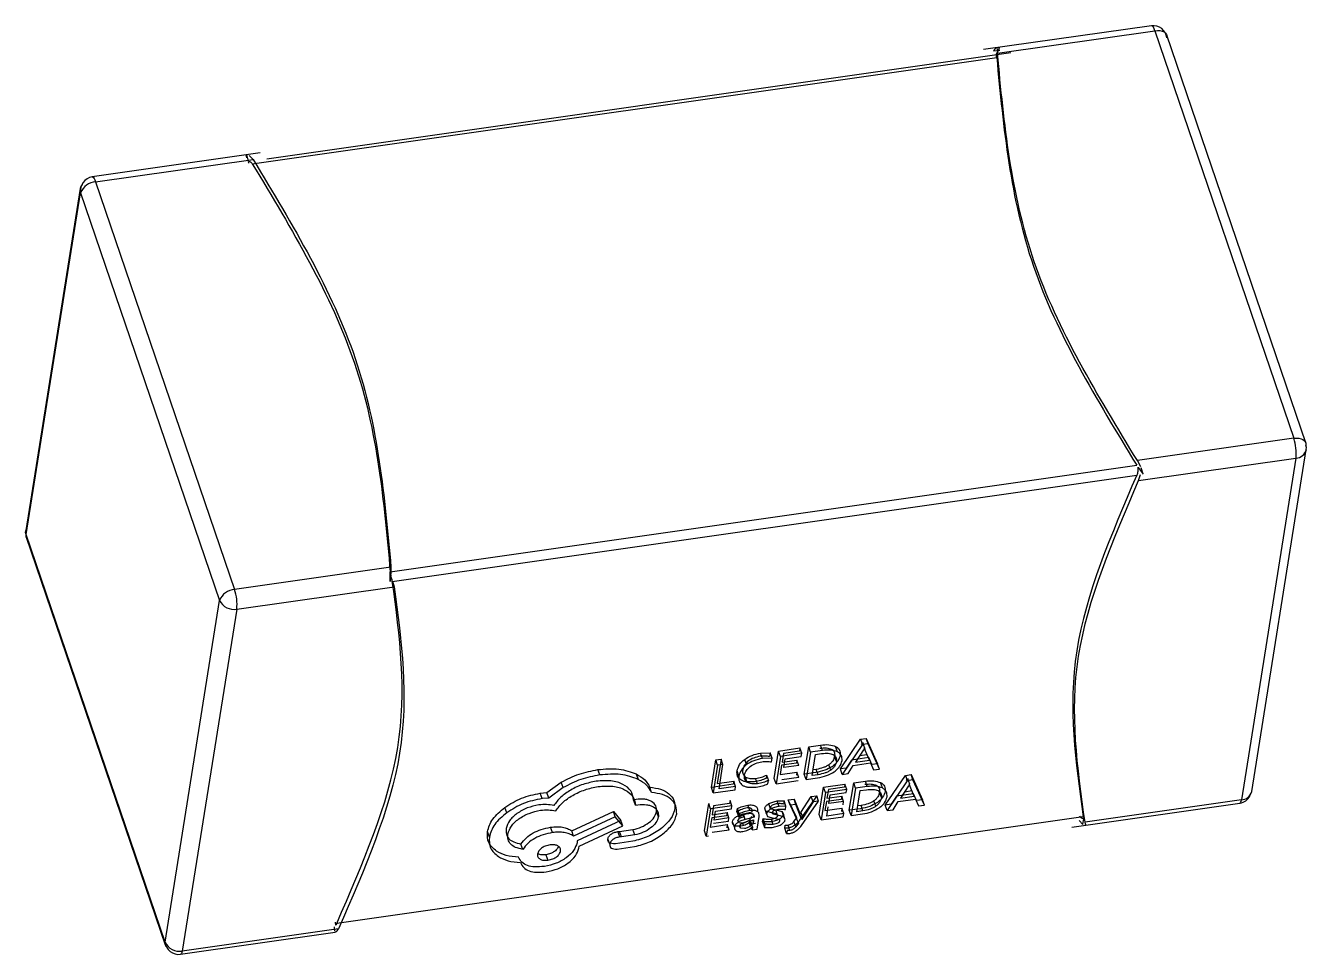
# Model space of a CAD drawing. Header units: millimetres. Extents: x 5 to 415, y 5 to 292.
# Drawn here: x 321.726 to 323.538, y 236.218 to 237.532 of the extents above; entities that cross this region are included whole.
import ezdxf

# ---------------------------------------------------------------- set-up
doc = ezdxf.new("R2010")
doc.units = ezdxf.units.MM

msp = doc.modelspace()

# ---------------------------------------------------------------- linework, layer by layer
at = {"color": 7, "linetype": 'Continuous', "lineweight": 25}
for p, q in [((323.319, 237.532), (323.0814, 237.4981)), ((323.1011, 237.4931), (323.3238, 237.5249)), ((323.3238, 237.5249), (323.5204, 236.9481)), ((323.5373, 236.9418), (323.3407, 237.5186)), ((322.0469, 237.3365), (323.1001, 237.4868)), ((323.1201, 237.4935), (322.0673, 237.3433)), ((323.0995, 237.4911), (323.1042, 237.4999)), ((322.0579, 237.352), (321.8204, 237.3181)), ((321.8252, 237.3111), (322.0479, 237.3428)), ((322.0384, 237.3492), (322.0391, 237.3479)), ((322.0393, 237.3451), (322.0384, 237.3491)), ((322.0391, 237.3479), (322.0412, 237.3401)), ((322.0419, 237.3375), (322.0415, 237.3392)), ((322.0425, 237.3484), (322.0479, 237.3428)), ((321.8035, 237.3015), (321.7263, 236.8178)), ((321.8252, 237.3111), (322.0218, 236.7342)), ((321.7268, 236.8119), (321.804, 237.2956)), ((321.804, 237.2956), (322.0006, 236.7188)), ((323.5204, 236.9481), (323.2991, 236.9165)), ((323.4609, 236.4484), (323.5381, 236.9322)), ((322.242, 236.7594), (323.2981, 236.9101)), ((323.304, 236.9076), (323.2991, 236.9165)), ((323.3003, 236.907), (323.3071, 236.8976)), ((323.3008, 236.8884), (323.5235, 236.9202)), ((323.3071, 236.8976), (323.3045, 236.9065)), ((323.5235, 236.9202), (323.4463, 236.4364)), ((322.245, 236.7457), (323.2982, 236.896)), ((323.3008, 236.8884), (323.3037, 236.8971)), ((321.9234, 236.235), (321.7268, 236.8119)), ((321.7271, 236.8082), (321.9237, 236.2313)), ((322.2431, 236.7658), (322.0218, 236.7342)), ((322.242, 236.7561), (322.242, 236.7594)), ((322.2431, 236.7658), (322.2428, 236.7561)), ((322.242, 236.7457), (322.2421, 236.756)), ((322.2427, 236.755), (322.242, 236.7457)), ((322.2454, 236.7461), (322.2476, 236.7381)), ((322.0249, 236.7063), (322.2476, 236.7381)), ((321.9234, 236.235), (322.0006, 236.7188)), ((322.0249, 236.7063), (321.9478, 236.2226)), ((322.8789, 236.4802), (322.9074, 236.5222)), ((322.9074, 236.5222), (322.9155, 236.5233)), ((322.9074, 236.5222), (322.91, 236.5146)), ((322.9155, 236.5233), (322.9316, 236.4877)), ((322.9181, 236.5157), (322.9155, 236.5233)), ((322.7853, 236.4668), (322.7915, 236.5056)), ((322.7915, 236.5056), (322.8217, 236.5099)), ((322.7941, 236.498), (322.7915, 236.5056)), ((322.821, 236.5055), (322.7984, 236.5023)), ((322.8217, 236.5099), (322.821, 236.5055)), ((322.8243, 236.5024), (322.8217, 236.5099)), ((322.8279, 236.4729), (322.8341, 236.5117)), ((322.8367, 236.5041), (322.8305, 236.4653)), ((322.8341, 236.5117), (322.8508, 236.5141)), ((322.8367, 236.5041), (322.8341, 236.5117)), ((322.8534, 236.5065), (322.8367, 236.5041)), ((322.8534, 236.5065), (322.8508, 236.5141)), ((322.8747, 236.5045), (322.8722, 236.5121)), ((322.91, 236.5146), (322.8815, 236.4726)), ((322.9116, 236.5073), (322.9002, 236.4899)), ((322.909, 236.5149), (322.9104, 236.5178)), ((322.9181, 236.5157), (322.91, 236.5146)), ((322.9104, 236.5178), (322.913, 236.5102)), ((322.9106, 236.5178), (322.911, 236.5152)), ((322.913, 236.5102), (322.9116, 236.5073)), ((322.9128, 236.5099), (322.9136, 236.5077)), ((322.9136, 236.5076), (322.9131, 236.5102)), ((322.9199, 236.4927), (322.9136, 236.5076)), ((322.9342, 236.4801), (322.9181, 236.5157)), ((322.6964, 236.4541), (322.7026, 236.493)), ((322.7026, 236.493), (322.7101, 236.494)), ((322.7052, 236.4854), (322.7026, 236.493)), ((322.7101, 236.494), (322.7047, 236.4596)), ((322.7127, 236.4864), (322.7052, 236.4854)), ((322.7072, 236.452), (322.7127, 236.4864)), ((322.7127, 236.4864), (322.7101, 236.494)), ((322.7461, 236.4863), (322.7435, 236.4938)), ((322.766, 236.5026), (322.7796, 236.503)), ((322.7686, 236.495), (322.766, 236.5026)), ((322.7822, 236.4954), (322.7686, 236.495)), ((322.7796, 236.503), (322.7788, 236.4978)), ((322.7822, 236.4954), (322.7796, 236.503)), ((322.7814, 236.4902), (322.7822, 236.4954)), ((322.7941, 236.498), (322.7879, 236.4592)), ((322.8243, 236.5024), (322.7941, 236.498)), ((322.8166, 236.4884), (322.7957, 236.4854)), ((322.7984, 236.5023), (322.7964, 236.4898)), ((322.7964, 236.4898), (322.8173, 236.4928)), ((322.799, 236.4822), (322.8009, 236.4947)), ((322.8009, 236.4947), (322.8236, 236.4979)), ((322.8173, 236.4928), (322.8166, 236.4884)), ((322.8199, 236.4852), (322.8173, 236.4928)), ((322.8236, 236.4979), (322.8243, 236.5024)), ((322.8388, 236.4708), (322.8435, 236.5007)), ((322.8435, 236.5007), (322.8524, 236.502)), ((322.8653, 236.4786), (322.8627, 236.4861)), ((322.8734, 236.4907), (322.8708, 236.4983)), ((322.8946, 236.4928), (322.8872, 236.4813)), ((322.919, 236.4963), (322.8946, 236.4928)), ((322.8971, 236.4852), (322.9215, 236.4887)), ((322.9002, 236.4899), (322.9199, 236.4927)), ((322.9167, 236.5002), (322.906, 236.4987)), ((322.9232, 236.4865), (322.919, 236.4963)), ((322.9215, 236.4887), (322.9258, 236.4789)), ((322.9316, 236.4877), (322.9232, 236.4865)), ((322.9342, 236.4801), (322.9316, 236.4877)), ((322.5384, 236.4717), (322.5358, 236.4793)), ((322.5902, 236.4731), (322.5928, 236.4655)), ((322.7052, 236.4854), (322.699, 236.4465)), ((322.7353, 236.47), (322.7327, 236.4776)), ((322.7472, 236.4611), (322.7446, 236.4687)), ((322.7746, 236.4715), (322.7738, 236.4667)), ((322.7746, 236.4715), (322.7772, 236.464)), ((322.7957, 236.4854), (322.7936, 236.4723)), ((322.7936, 236.4723), (322.8175, 236.4757)), ((322.8201, 236.4681), (322.7962, 236.4647)), ((322.8199, 236.4852), (322.799, 236.4822)), ((322.8175, 236.4757), (322.8168, 236.4713)), ((322.8201, 236.4681), (322.8175, 236.4757)), ((322.844, 236.4752), (322.8279, 236.4729)), ((322.8305, 236.4653), (322.8279, 236.4729)), ((322.8473, 236.472), (322.8388, 236.4708)), ((322.8447, 236.4796), (322.8401, 236.4789)), ((322.8473, 236.472), (322.8447, 236.4796)), ((322.8872, 236.4813), (322.8789, 236.4802)), ((322.8815, 236.4726), (322.8789, 236.4802)), ((322.8815, 236.4726), (322.8898, 236.4738)), ((322.8898, 236.4738), (322.8971, 236.4852)), ((322.9258, 236.4789), (322.9342, 236.4801)), ((322.9424, 236.429), (322.971, 236.471)), ((322.971, 236.471), (322.979, 236.4722)), ((322.971, 236.471), (322.9735, 236.4635)), ((322.979, 236.4722), (322.9952, 236.4365)), ((322.9816, 236.4646), (322.979, 236.4722)), ((322.4638, 236.4467), (322.4841, 236.4614)), ((322.4867, 236.4538), (322.4664, 236.4391)), ((322.4867, 236.4538), (322.4841, 236.4614)), ((322.6118, 236.4469), (322.6092, 236.4545)), ((322.7273, 236.4585), (322.6964, 236.4541)), ((322.699, 236.4465), (322.6964, 236.4541)), ((322.699, 236.4465), (322.7299, 236.4509)), ((322.7047, 236.4596), (322.728, 236.463)), ((322.7306, 236.4554), (322.7072, 236.452)), ((322.728, 236.463), (322.7273, 236.4585)), ((322.7306, 236.4554), (322.728, 236.463)), ((322.7299, 236.4509), (322.7306, 236.4554)), ((322.7616, 236.4592), (322.759, 236.4668)), ((322.7764, 236.4591), (322.7772, 236.464)), ((322.7879, 236.4592), (322.7853, 236.4668)), ((322.7879, 236.4592), (322.8194, 236.4637)), ((322.8305, 236.4653), (322.8466, 236.4676)), ((322.8489, 236.4157), (322.8551, 236.4545)), ((322.8551, 236.4545), (322.8853, 236.4588)), ((322.8577, 236.4469), (322.8551, 236.4545)), ((322.8878, 236.4512), (322.8577, 236.4469)), ((322.8619, 236.4511), (322.8599, 236.4387)), ((322.8845, 236.4543), (322.8619, 236.4511)), ((322.8853, 236.4588), (322.8845, 236.4543)), ((322.8878, 236.4512), (322.8853, 236.4588)), ((322.8871, 236.4468), (322.8878, 236.4512)), ((322.8915, 236.4217), (322.8977, 236.4606)), ((322.9002, 236.453), (322.8941, 236.4142)), ((322.8977, 236.4606), (322.9144, 236.463)), ((322.9002, 236.453), (322.8977, 236.4606)), ((322.917, 236.4554), (322.9002, 236.453)), ((322.9071, 236.4496), (322.916, 236.4509)), ((322.917, 236.4554), (322.9144, 236.463)), ((322.9383, 236.4534), (322.9357, 236.461)), ((322.9735, 236.4635), (322.945, 236.4214)), ((322.9751, 236.4562), (322.9638, 236.4388)), ((322.9726, 236.4638), (322.974, 236.4666)), ((322.9816, 236.4646), (322.9735, 236.4635)), ((322.974, 236.4666), (322.9765, 236.459)), ((322.9741, 236.4666), (322.9746, 236.4641)), ((322.9765, 236.459), (322.9751, 236.4562)), ((322.9764, 236.4588), (322.9771, 236.4566)), ((322.9772, 236.4565), (322.9767, 236.4591)), ((322.9835, 236.4416), (322.9772, 236.4565)), ((322.9978, 236.429), (322.9816, 236.4646)), ((322.4543, 236.4459), (322.4638, 236.4467)), ((322.4569, 236.4383), (322.4543, 236.4459)), ((322.4664, 236.4391), (322.4569, 236.4383)), ((322.4664, 236.4391), (322.4638, 236.4467)), ((322.5898, 236.4371), (322.5864, 236.4366)), ((322.589, 236.4291), (322.5864, 236.4366)), ((322.7229, 236.4357), (322.7222, 236.4312)), ((322.7255, 236.4281), (322.7229, 236.4357)), ((322.7896, 236.4349), (322.7993, 236.4351)), ((322.7921, 236.4273), (322.7896, 236.4349)), ((322.7993, 236.4351), (322.7985, 236.4304)), ((322.8019, 236.4275), (322.7993, 236.4351)), ((322.8052, 236.4365), (322.8134, 236.4377)), ((322.8172, 236.4112), (322.8052, 236.4365)), ((322.8078, 236.429), (322.8052, 236.4365)), ((322.8134, 236.4377), (322.821, 236.4184)), ((322.816, 236.4301), (322.8134, 236.4377)), ((322.8454, 236.4423), (322.8213, 236.4076)), ((322.823, 236.4187), (322.8378, 236.4412)), ((322.8239, 236.4001), (322.848, 236.4347)), ((322.8404, 236.4336), (322.8256, 236.4111)), ((322.8378, 236.4412), (322.8454, 236.4423)), ((322.8404, 236.4336), (322.8378, 236.4412)), ((322.848, 236.4347), (322.8404, 236.4336)), ((322.848, 236.4347), (322.8454, 236.4423)), ((322.8577, 236.4469), (322.8515, 236.4081)), ((322.8592, 236.4342), (322.8571, 236.4212)), ((322.8802, 236.4372), (322.8592, 236.4342)), ((322.8599, 236.4387), (322.8809, 236.4417)), ((322.8625, 236.4311), (322.8645, 236.4435)), ((322.8835, 236.4341), (322.8625, 236.4311)), ((322.8645, 236.4435), (322.8871, 236.4468)), ((322.8809, 236.4417), (322.8802, 236.4372)), ((322.8835, 236.4341), (322.8809, 236.4417)), ((322.8828, 236.4296), (322.8835, 236.4341)), ((322.9023, 236.4197), (322.9071, 236.4496)), ((322.9289, 236.4274), (322.9263, 236.435)), ((322.937, 236.4396), (322.9344, 236.4472)), ((322.9581, 236.4416), (322.9508, 236.4302)), ((322.9534, 236.4226), (322.9607, 236.434)), ((322.9825, 236.4451), (322.9581, 236.4416)), ((322.9607, 236.434), (322.9851, 236.4375)), ((322.9638, 236.4388), (322.9835, 236.4416)), ((322.9803, 236.4491), (322.9695, 236.4476)), ((322.9868, 236.4354), (322.9825, 236.4451)), ((322.9851, 236.4375), (322.9894, 236.4278)), ((322.9952, 236.4365), (322.9868, 236.4354)), ((322.9978, 236.429), (322.9952, 236.4365)), ((323.2065, 236.3979), (323.444, 236.4318)), ((323.4463, 236.4364), (323.2251, 236.4048)), ((322.4069, 236.4182), (322.4043, 236.4258)), ((322.4988, 236.3928), (322.5577, 236.4201)), ((322.5577, 236.4201), (322.5683, 236.4073)), ((322.5603, 236.4125), (322.5577, 236.4201)), ((322.589, 236.4291), (322.5923, 236.4295)), ((322.6214, 236.4126), (322.6188, 236.4202)), ((322.6866, 236.3925), (322.6927, 236.4313)), ((322.6953, 236.4238), (322.6891, 236.3849)), ((322.6953, 236.4238), (322.6927, 236.4313)), ((322.7255, 236.4281), (322.6953, 236.4238)), ((322.7179, 236.4141), (322.6969, 236.4111)), ((322.6996, 236.428), (322.6976, 236.4155)), ((322.6976, 236.4155), (322.7186, 236.4185)), ((322.7222, 236.4312), (322.6996, 236.428)), ((322.7002, 236.4079), (322.7022, 236.4204)), ((322.7022, 236.4204), (322.7248, 236.4236)), ((322.7186, 236.4185), (322.7179, 236.4141)), ((322.7212, 236.4109), (322.7186, 236.4185)), ((322.7248, 236.4236), (322.7255, 236.4281)), ((322.7326, 236.4197), (322.7333, 236.4244)), ((322.7326, 236.4197), (322.7351, 236.4121)), ((322.7359, 236.4168), (322.7333, 236.4244)), ((322.7359, 236.4168), (322.7351, 236.4121)), ((322.7363, 236.4107), (322.7437, 236.4134)), ((322.7416, 236.4165), (322.7542, 236.4194)), ((322.7507, 236.4214), (322.7481, 236.429)), ((322.7568, 236.4118), (322.7552, 236.4165)), ((322.7745, 236.4169), (322.772, 236.4245)), ((322.7818, 236.418), (322.7733, 236.4204)), ((322.7745, 236.4169), (322.7759, 236.4128)), ((322.7802, 236.4235), (322.7776, 236.4311)), ((322.7823, 236.429), (322.7796, 236.426)), ((322.7796, 236.426), (322.7808, 236.4237)), ((322.7808, 236.4237), (322.7875, 236.4223)), ((322.7891, 236.4166), (322.7818, 236.418)), ((322.7822, 236.4184), (322.7848, 236.4214)), ((322.7834, 236.4161), (322.7822, 236.4184)), ((322.7882, 236.4309), (322.7823, 236.429)), ((322.7901, 236.4147), (322.7834, 236.4161)), ((322.7848, 236.4214), (322.7908, 236.4233)), ((322.7875, 236.4223), (322.7964, 236.42)), ((322.7901, 236.4147), (322.7875, 236.4223)), ((322.7905, 236.4143), (322.7891, 236.4166)), ((322.799, 236.4125), (322.7901, 236.4147)), ((322.8019, 236.4275), (322.7921, 236.4273)), ((322.7964, 236.42), (322.7982, 236.4158)), ((322.799, 236.4125), (322.7964, 236.42)), ((322.8007, 236.4082), (322.7982, 236.4158)), ((322.8011, 236.4228), (322.8019, 236.4275)), ((322.816, 236.4301), (322.8078, 236.429)), ((322.8078, 236.429), (322.8198, 236.4036)), ((322.8236, 236.4108), (322.816, 236.4301)), ((322.821, 236.4184), (322.8216, 236.4163)), ((322.8236, 236.4108), (322.821, 236.4184)), ((322.8241, 236.4087), (322.8216, 236.4163)), ((322.8218, 236.4163), (322.823, 236.4187)), ((322.823, 236.4187), (322.8256, 236.4111)), ((322.8515, 236.4081), (322.8489, 236.4157)), ((322.8571, 236.4212), (322.8811, 236.4246)), ((322.8597, 236.4136), (322.8618, 236.4267)), ((322.8837, 236.417), (322.8597, 236.4136)), ((322.8811, 236.4246), (322.8804, 236.4202)), ((322.8837, 236.417), (322.8811, 236.4246)), ((322.883, 236.4126), (322.8837, 236.417)), ((322.9076, 236.424), (322.8915, 236.4217)), ((322.8941, 236.4142), (322.8915, 236.4217)), ((322.8941, 236.4142), (322.9102, 236.4165)), ((322.9108, 236.4209), (322.9023, 236.4197)), ((322.9082, 236.4285), (322.9036, 236.4278)), ((322.9108, 236.4209), (322.9082, 236.4285)), ((322.9508, 236.4302), (322.9424, 236.429)), ((322.945, 236.4214), (322.9424, 236.429)), ((322.945, 236.4214), (322.9534, 236.4226)), ((322.9894, 236.4278), (322.9978, 236.429)), ((323.2225, 236.4124), (322.1664, 236.2617)), ((322.4716, 236.3902), (322.469, 236.3978)), ((322.5603, 236.4125), (322.5014, 236.3852)), ((322.5683, 236.4073), (322.5067, 236.3786)), ((322.5093, 236.371), (322.5709, 236.3998)), ((322.5709, 236.3998), (322.5603, 236.4125)), ((322.5709, 236.3998), (322.5683, 236.4073)), ((322.6969, 236.4111), (322.6948, 236.398)), ((322.6948, 236.398), (322.7188, 236.4014)), ((322.6995, 236.4035), (322.7205, 236.4065)), ((322.7212, 236.4109), (322.7002, 236.4079)), ((322.7188, 236.4014), (322.7181, 236.397)), ((322.7214, 236.3938), (322.7188, 236.4014)), ((322.7205, 236.4065), (322.7212, 236.4109)), ((322.7289, 236.3978), (322.7263, 236.4054)), ((322.7338, 236.4069), (322.7363, 236.4107)), ((322.7354, 236.404), (322.7338, 236.4069)), ((322.7408, 236.4035), (322.7354, 236.404)), ((322.7364, 236.3993), (322.7389, 236.4031)), ((322.738, 236.3964), (322.7364, 236.3993)), ((322.7434, 236.3959), (322.738, 236.3964)), ((322.7389, 236.4031), (322.7463, 236.4058)), ((322.7568, 236.4118), (322.7442, 236.4089)), ((322.7463, 236.4058), (322.7562, 236.4081)), ((322.7514, 236.4018), (322.7521, 236.406)), ((322.7587, 236.4028), (322.7514, 236.4018)), ((322.7547, 236.3985), (322.7521, 236.406)), ((322.754, 236.3942), (322.753, 236.3971)), ((322.7547, 236.3985), (322.754, 236.3942)), ((322.7562, 236.4081), (322.7558, 236.4054)), ((322.7613, 236.3952), (322.7642, 236.4131)), ((322.7688, 236.4052), (322.7696, 236.4102)), ((322.7799, 236.4052), (322.7688, 236.4052)), ((322.7688, 236.4052), (322.7714, 236.3976)), ((322.7722, 236.4026), (322.7696, 236.4102)), ((322.7722, 236.4026), (322.7714, 236.3976)), ((322.7759, 236.4128), (322.7844, 236.4104)), ((322.7839, 236.4017), (322.7813, 236.4093)), ((322.7844, 236.4104), (322.7917, 236.409)), ((322.7917, 236.409), (322.7931, 236.4067)), ((322.8007, 236.4082), (322.799, 236.4125)), ((322.8003, 236.3964), (322.801, 236.4007)), ((322.8049, 236.3966), (322.8003, 236.3964)), ((322.8029, 236.3888), (322.8003, 236.3964)), ((322.801, 236.4007), (322.805, 236.4007)), ((322.8076, 236.3931), (322.805, 236.4007)), ((322.8132, 236.4057), (322.8172, 236.4112)), ((322.8158, 236.3981), (322.8132, 236.4057)), ((322.8198, 236.4036), (322.8158, 236.3981)), ((322.8241, 236.4087), (322.8236, 236.4108)), ((322.8256, 236.4111), (322.8243, 236.4087)), ((322.8515, 236.4081), (322.883, 236.4126)), ((323.2165, 236.4071), (323.2218, 236.4016)), ((323.2218, 236.4016), (323.2232, 236.4099)), ((323.226, 236.4009), (323.2251, 236.4048)), ((323.2253, 236.4021), (323.226, 236.4008)), ((322.3823, 236.3839), (322.3797, 236.3915)), ((322.5014, 236.3852), (322.4988, 236.3928)), ((322.5067, 236.3786), (322.5063, 236.3758)), ((322.5525, 236.3737), (322.5499, 236.3812)), ((322.5852, 236.3779), (322.5606, 236.3744)), ((322.5642, 236.3916), (322.5666, 236.3917)), ((322.5668, 236.3841), (322.5642, 236.3916)), ((322.5666, 236.3917), (322.5854, 236.3944)), ((322.5692, 236.3841), (322.5666, 236.3917)), ((322.5692, 236.3841), (322.5668, 236.3841)), ((322.588, 236.3868), (322.5692, 236.3841)), ((322.588, 236.3868), (322.5854, 236.3944)), ((322.6891, 236.3849), (322.6866, 236.3925)), ((322.6891, 236.3849), (322.6924, 236.3854)), ((322.7214, 236.3938), (322.6974, 236.3904)), ((322.754, 236.3942), (322.7613, 236.3952)), ((322.8035, 236.3931), (322.8029, 236.3888)), ((322.8029, 236.3888), (322.8075, 236.389)), ((322.8076, 236.3931), (322.8035, 236.3931)), ((322.4296, 236.3664), (322.427, 236.374)), ((322.5089, 236.3682), (322.5093, 236.371)), ((322.5632, 236.3668), (322.5878, 236.3703)), ((322.4624, 236.3588), (322.465, 236.3512)), ((322.169, 236.2542), (321.9478, 236.2226)), ((322.1636, 236.2506), (322.1633, 236.2568)), ((322.1664, 236.2617), (322.165, 236.2598)), ((321.9454, 236.218), (322.1639, 236.2491))]:
    msp.add_line(p, q, dxfattribs=at)
at = {"color": 8, "linetype": 'Continuous', "lineweight": 25}
for p, q in [((323.1046, 237.4971), (323.0954, 237.4958)), ((322.7442, 236.4089), (322.742, 236.4154)), ((322.7619, 236.4197), (322.7616, 236.4207)), ((322.7745, 236.4169), (322.7733, 236.4204)), ((322.7834, 236.4161), (322.7828, 236.4178)), ((322.742, 236.4001), (322.7408, 236.4035)), ((322.7517, 236.3993), (322.75, 236.4044)), ((322.7558, 236.4054), (322.755, 236.4078))]:
    msp.add_line(p, q, dxfattribs=at)
at = {"color": 8, "linetype": 'Continuous', "lineweight": 25, "flags": 128}
for points in [[(323.3238, 237.5249), (323.3228, 237.5276), (323.3217, 237.5297), (323.3206, 237.5312), (323.3196, 237.5319), (323.319, 237.532)], [(323.3238, 237.5249), (323.3275, 237.5252), (323.331, 237.525), (323.3341, 237.5243), (323.3368, 237.5231), (323.3389, 237.5215), (323.3403, 237.5196), (323.3407, 237.5186)], [(321.8201, 237.3181), (321.821, 237.3181), (321.822, 237.3174), (321.8231, 237.3159), (321.8242, 237.3138), (321.8252, 237.3111)], [(323.5204, 236.9481), (323.5241, 236.9484), (323.5276, 236.9482), (323.5307, 236.9474), (323.5334, 236.9463), (323.5354, 236.9447), (323.5369, 236.9427), (323.5373, 236.9418)], [(323.444, 236.4318), (323.4443, 236.4319), (323.4452, 236.4327), (323.4459, 236.4342), (323.4463, 236.4364)], [(321.9478, 236.2226), (321.9473, 236.2204), (321.9466, 236.2189), (321.9458, 236.2181), (321.9454, 236.218)]]:
    msp.add_lwpolyline(points, dxfattribs=at)
at = {"color": 7, "linetype": 'Continuous', "lineweight": 25, "flags": 128}
for points in [[(323.5373, 236.9418), (323.5376, 236.9405), (323.5376, 236.9381)], [(323.5381, 236.9322), (323.5382, 236.9351), (323.5376, 236.9381)], [(321.7268, 236.8119), (321.7262, 236.8149), (321.7263, 236.8178)], [(321.7271, 236.8082), (321.7268, 236.8094), (321.7268, 236.8119)]]:
    msp.add_lwpolyline(points, dxfattribs=at)
at = {"color": 7, "linetype": 'Continuous', "lineweight": 25}
for centre, radius, start, end in [((323.3214, 237.5124), 0.0197, 7.2718, 97.2458), ((321.8155, 237.2996), 0.0121, 140.9359, 199.151), ((321.8235, 237.2987), 0.0197, 98.9959, 188.9699), ((321.8266, 237.2869), 0.0242, 93.2495, 158.8823), ((323.456, 236.9267), 0.0679, 354.4782, 18.3679), ((322.0232, 236.71), 0.0242, 93.2495, 158.8823), ((321.9574, 236.7129), 0.0679, 354.4782, 18.3679), ((322.0208, 236.7283), 0.0223, 205.1883, 280.7611), ((323.4412, 236.4509), 0.0193, 278.422, 334.0012), ((321.9307, 236.2337), 0.00742, 169.8783, 221.8886), ((321.9429, 236.2375), 0.0197, 187.2718, 277.2458), ((321.9436, 236.2445), 0.0223, 205.1883, 280.7611)]:
    msp.add_arc(centre, radius, start, end, dxfattribs=at)
at = {"color": 8, "linetype": 'Continuous', "lineweight": 25}
for centre, radius, start, end in [((323.5231, 236.9355), 0.0154, 271.649, 347.4092), ((323.4454, 236.4524), 0.016, 273.3178, 345.7404)]:
    msp.add_arc(centre, radius, start, end, dxfattribs=at)
at = {"color": 7, "linetype": 'Continuous', "lineweight": 25}
for points, knots in [([(323.1041, 237.4999), (323.1031, 237.5004), (323.1018, 237.5011), (323.0993, 237.5005), (323.0972, 237.4989), (323.0959, 237.4966), (323.0954, 237.4958)], [0, 0, 0, 0, 0.323401, 0.46276, 0.799985, 1, 1, 1, 1]), ([(323.1001, 237.4868), (323.1, 237.4875), (323.0999, 237.489), (323.0996, 237.4902), (323.0994, 237.4907), (323.0994, 237.4903), (323.0994, 237.4901)], [0, 0, 0, 0, 0.250022, 0.500045, 0.750067, 1, 1, 1, 1]), ([(323.2999, 236.9071), (323.2999, 236.9061), (323.2999, 236.9041), (323.2996, 236.901), (323.2991, 236.8982), (323.2985, 236.8967), (323.2982, 236.896)], [0, 0, 0, 0, 0.249933, 0.499955, 0.749978, 1, 1, 1, 1]), ([(322.8498, 236.5096), (322.853, 236.5099), (322.8591, 236.5105), (322.8639, 236.509), (322.8661, 236.5084)], [0, 0, 0, 0, 0.527531, 1, 1, 1, 1]), ([(322.8508, 236.5141), (322.8549, 236.5145), (322.8629, 236.5152), (322.8691, 236.5131), (322.8722, 236.5121)], [0, 0, 0, 0, 0.516297, 1, 1, 1, 1]), ([(322.8747, 236.5045), (322.8717, 236.5055), (322.8655, 236.5076), (322.8575, 236.5069), (322.8534, 236.5065)], [0, 0, 0, 0, 0.483703, 1, 1, 1, 1]), ([(322.8661, 236.5084), (322.867, 236.5078), (322.8687, 236.5067), (322.8709, 236.5035), (322.8709, 236.5004), (322.8708, 236.4983)], [0, 0, 0, 0, 0.230656, 0.467269, 1, 1, 1, 1]), ([(322.8722, 236.5121), (322.8733, 236.5114), (322.8756, 236.51), (322.8787, 236.506), (322.8788, 236.5022), (322.8788, 236.4996)], [0, 0, 0, 0, 0.246031, 0.488067, 1, 1, 1, 1]), ([(322.8814, 236.492), (322.8813, 236.4946), (322.8813, 236.4984), (322.8782, 236.5024), (322.8759, 236.5038), (322.8747, 236.5045)], [0, 0, 0, 0, 0.511933, 0.753969, 1, 1, 1, 1]), ([(322.7327, 236.4776), (322.7335, 236.4805), (322.7351, 236.4862), (322.7408, 236.4914), (322.7435, 236.4938)], [0, 0, 0, 0, 0.520514, 1, 1, 1, 1]), ([(322.7461, 236.4863), (322.7434, 236.4838), (322.7377, 236.4786), (322.7361, 236.4729), (322.7353, 236.47)], [0, 0, 0, 0, 0.479486, 1, 1, 1, 1]), ([(322.7487, 236.4915), (322.7467, 236.4896), (322.7424, 236.4856), (322.7413, 236.4813), (322.7407, 236.479)], [0, 0, 0, 0, 0.473488, 1, 1, 1, 1]), ([(322.7435, 236.4938), (322.7469, 236.4959), (322.7538, 236.5001), (322.7619, 236.5018), (322.766, 236.5026)], [0, 0, 0, 0, 0.4899688, 1, 1, 1, 1]), ([(322.7686, 236.495), (322.7644, 236.4942), (322.7563, 236.4925), (322.7495, 236.4883), (322.7461, 236.4863)], [0, 0, 0, 0, 0.5100312, 1, 1, 1, 1]), ([(322.7653, 236.4981), (322.7622, 236.4975), (322.7562, 236.4962), (322.7511, 236.4931), (322.7487, 236.4915)], [0, 0, 0, 0, 0.511819, 1, 1, 1, 1]), ([(322.7513, 236.4839), (322.7537, 236.4855), (322.7588, 236.4886), (322.7648, 236.4899), (322.7679, 236.4905)], [0, 0, 0, 0, 0.488181, 1, 1, 1, 1]), ([(322.7788, 236.4978), (322.7767, 236.4981), (322.7725, 236.4988), (322.7678, 236.4984), (322.7653, 236.4981)], [0, 0, 0, 0, 0.492979, 1, 1, 1, 1]), ([(322.7679, 236.4905), (322.7703, 236.4908), (322.7751, 236.4912), (322.7793, 236.4905), (322.7814, 236.4902)], [0, 0, 0, 0, 0.507021, 1, 1, 1, 1]), ([(322.8627, 236.4861), (322.8615, 236.4854), (322.859, 236.4838), (322.853, 236.4813), (322.8481, 236.4803), (322.8447, 236.4796)], [0, 0, 0, 0, 0.231281, 0.469511, 1, 1, 1, 1]), ([(322.8524, 236.502), (322.8556, 236.5023), (322.8617, 236.5029), (322.8665, 236.5014), (322.8687, 236.5008)], [0, 0, 0, 0, 0.527531, 1, 1, 1, 1]), ([(322.8708, 236.4983), (322.8702, 236.4961), (322.8692, 236.4929), (322.8659, 236.4887), (322.8638, 236.487), (322.8627, 236.4861)], [0, 0, 0, 0, 0.528853, 0.767175, 1, 1, 1, 1]), ([(322.8734, 236.4907), (322.8727, 236.4885), (322.8718, 236.4853), (322.8685, 236.4812), (322.8664, 236.4794), (322.8653, 236.4786)], [0, 0, 0, 0, 0.528853, 0.767175, 1, 1, 1, 1]), ([(322.8788, 236.4996), (322.8779, 236.4968), (322.8766, 236.4926), (322.872, 236.4873), (322.8691, 236.485), (322.8676, 236.4839)], [0, 0, 0, 0, 0.5144561, 0.7561953, 1, 1, 1, 1]), ([(322.8687, 236.5008), (322.8696, 236.5002), (322.8713, 236.4991), (322.8735, 236.4959), (322.8734, 236.4928), (322.8734, 236.4907)], [0, 0, 0, 0, 0.230656, 0.467269, 1, 1, 1, 1]), ([(322.8702, 236.4763), (322.8717, 236.4774), (322.8746, 236.4797), (322.8792, 236.4851), (322.8805, 236.4892), (322.8814, 236.492)], [0, 0, 0, 0, 0.243805, 0.485544, 1, 1, 1, 1]), ([(322.4841, 236.4614), (322.4923, 236.4657), (322.5087, 236.4741), (322.5268, 236.4776), (322.5358, 236.4793)], [0, 0, 0, 0, 0.503445, 1, 1, 1, 1]), ([(322.5384, 236.4717), (322.5294, 236.47), (322.5113, 236.4665), (322.4949, 236.4581), (322.4867, 236.4538)], [0, 0, 0, 0, 0.496555, 1, 1, 1, 1]), ([(322.5358, 236.4793), (322.546, 236.4802), (322.5668, 236.4819), (322.5823, 236.476), (322.5902, 236.4731)], [0, 0, 0, 0, 0.494359, 1, 1, 1, 1]), ([(322.5928, 236.4655), (322.5849, 236.4684), (322.5693, 236.4743), (322.5486, 236.4726), (322.5384, 236.4717)], [0, 0, 0, 0, 0.505641, 1, 1, 1, 1]), ([(322.5902, 236.4731), (322.5945, 236.4705), (322.603, 236.4655), (322.6072, 236.4581), (322.6092, 236.4545)], [0, 0, 0, 0, 0.510133, 1, 1, 1, 1]), ([(322.738, 236.4646), (322.7361, 236.4663), (322.7324, 236.4699), (322.7326, 236.4749), (322.7327, 236.4776)], [0, 0, 0, 0, 0.476306, 1, 1, 1, 1]), ([(322.7353, 236.47), (322.7351, 236.4673), (322.7349, 236.4623), (322.7387, 236.4587), (322.7405, 236.457)], [0, 0, 0, 0, 0.523694, 1, 1, 1, 1]), ([(322.7407, 236.479), (322.7406, 236.4769), (322.7404, 236.4729), (322.7433, 236.4701), (322.7446, 236.4687)], [0, 0, 0, 0, 0.52796, 1, 1, 1, 1]), ([(322.7472, 236.4611), (322.7459, 236.4625), (322.7429, 236.4653), (322.7431, 236.4693), (322.7432, 236.4714)], [0, 0, 0, 0, 0.47204, 1, 1, 1, 1]), ([(322.7432, 236.4714), (322.7439, 236.4737), (322.745, 236.478), (322.7493, 236.482), (322.7513, 236.4839)], [0, 0, 0, 0, 0.526512, 1, 1, 1, 1]), ([(322.7446, 236.4687), (322.7466, 236.4679), (322.7506, 236.4661), (322.7562, 236.4666), (322.759, 236.4668)], [0, 0, 0, 0, 0.487431, 1, 1, 1, 1]), ([(322.759, 236.4668), (322.7618, 236.4673), (322.7671, 236.4683), (322.7722, 236.4705), (322.7746, 236.4715)], [0, 0, 0, 0, 0.517077, 1, 1, 1, 1]), ([(322.8676, 236.4839), (322.8641, 236.4819), (322.8568, 236.4777), (322.8484, 236.476), (322.844, 236.4752)], [0, 0, 0, 0, 0.48121, 1, 1, 1, 1]), ([(322.8466, 236.4676), (322.851, 236.4685), (322.8594, 236.4701), (322.8667, 236.4743), (322.8702, 236.4763)], [0, 0, 0, 0, 0.51879, 1, 1, 1, 1]), ([(322.8653, 236.4786), (322.8641, 236.4778), (322.8616, 236.4762), (322.8555, 236.4737), (322.8506, 236.4727), (322.8473, 236.472)], [0, 0, 0, 0, 0.231281, 0.469511, 1, 1, 1, 1]), ([(322.5336, 236.4628), (322.5273, 236.4616), (322.5148, 236.4591), (322.4974, 236.4509), (322.4825, 236.4405), (322.4765, 236.4324), (322.4735, 236.4284)], [0, 0, 0, 0, 0.252433, 0.506493, 0.750638, 1, 1, 1, 1]), ([(322.4761, 236.4208), (322.4791, 236.4248), (322.4851, 236.4329), (322.5, 236.4433), (322.5174, 236.4515), (322.5299, 236.454), (322.5362, 236.4552)], [0, 0, 0, 0, 0.2493619, 0.4935065, 0.7475672, 1, 1, 1, 1]), ([(322.5864, 236.4366), (322.5856, 236.441), (322.5839, 236.4498), (322.572, 236.459), (322.555, 236.4646), (322.5408, 236.4634), (322.5336, 236.4628)], [0, 0, 0, 0, 0.248038, 0.49749, 0.74736, 1, 1, 1, 1]), ([(322.5362, 236.4552), (322.5433, 236.4558), (322.5576, 236.457), (322.5745, 236.4514), (322.5865, 236.4422), (322.5882, 236.4334), (322.589, 236.4291)], [0, 0, 0, 0, 0.25264, 0.50251, 0.751962, 1, 1, 1, 1]), ([(322.6118, 236.4469), (322.6098, 236.4505), (322.6056, 236.4579), (322.5971, 236.4629), (322.5928, 236.4655)], [0, 0, 0, 0, 0.489867, 1, 1, 1, 1]), ([(322.6092, 236.4545), (322.6146, 236.4537), (322.6254, 236.4522), (322.637, 236.4454), (322.6447, 236.436), (322.6447, 236.4282), (322.6447, 236.4242)], [0, 0, 0, 0, 0.249568, 0.50013, 0.747524, 1, 1, 1, 1]), ([(322.7572, 236.4622), (322.7534, 236.4619), (322.7479, 236.4615), (322.7416, 236.4628), (322.7392, 236.464), (322.738, 236.4646)], [0, 0, 0, 0, 0.5168041, 0.7580071, 1, 1, 1, 1]), ([(322.7405, 236.457), (322.7418, 236.4564), (322.7442, 236.4552), (322.7505, 236.4539), (322.756, 236.4543), (322.7598, 236.4546)], [0, 0, 0, 0, 0.241993, 0.483196, 1, 1, 1, 1]), ([(322.7616, 236.4592), (322.7588, 236.459), (322.7532, 236.4585), (322.7492, 236.4603), (322.7472, 236.4611)], [0, 0, 0, 0, 0.512569, 1, 1, 1, 1]), ([(322.7738, 236.4667), (322.7713, 236.4658), (322.7659, 236.4636), (322.7602, 236.4627), (322.7572, 236.4622)], [0, 0, 0, 0, 0.4654979, 1, 1, 1, 1]), ([(322.7598, 236.4546), (322.7628, 236.4551), (322.7685, 236.456), (322.7739, 236.4582), (322.7764, 236.4591)], [0, 0, 0, 0, 0.534502, 1, 1, 1, 1]), ([(322.7772, 236.464), (322.7748, 236.4629), (322.7697, 236.4607), (322.7644, 236.4597), (322.7616, 236.4592)], [0, 0, 0, 0, 0.482923, 1, 1, 1, 1]), ([(322.9134, 236.4585), (322.9166, 236.4588), (322.9226, 236.4594), (322.9274, 236.4579), (322.9297, 236.4572)], [0, 0, 0, 0, 0.527531, 1, 1, 1, 1]), ([(322.9144, 236.463), (322.9185, 236.4633), (322.9265, 236.464), (322.9327, 236.462), (322.9357, 236.461)], [0, 0, 0, 0, 0.516297, 1, 1, 1, 1]), ([(322.916, 236.4509), (322.9192, 236.4512), (322.9252, 236.4518), (322.93, 236.4503), (322.9323, 236.4496)], [0, 0, 0, 0, 0.527531, 1, 1, 1, 1]), ([(322.9383, 236.4534), (322.9353, 236.4544), (322.9291, 236.4564), (322.9211, 236.4557), (322.917, 236.4554)], [0, 0, 0, 0, 0.483703, 1, 1, 1, 1]), ([(322.9297, 236.4572), (322.9306, 236.4567), (322.9323, 236.4556), (322.9345, 236.4523), (322.9344, 236.4493), (322.9344, 236.4472)], [0, 0, 0, 0, 0.230656, 0.467269, 1, 1, 1, 1]), ([(322.9323, 236.4496), (322.9331, 236.4491), (322.9349, 236.448), (322.9371, 236.4448), (322.937, 236.4417), (322.937, 236.4396)], [0, 0, 0, 0, 0.230656, 0.467269, 1, 1, 1, 1]), ([(322.9357, 236.461), (322.9369, 236.4603), (322.9392, 236.4588), (322.9423, 236.4548), (322.9423, 236.451), (322.9424, 236.4485)], [0, 0, 0, 0, 0.2460307, 0.4880667, 1, 1, 1, 1]), ([(322.9449, 236.4409), (322.9449, 236.4434), (322.9449, 236.4472), (322.9418, 236.4512), (322.9395, 236.4527), (322.9383, 236.4534)], [0, 0, 0, 0, 0.511933, 0.753969, 1, 1, 1, 1]), ([(322.4043, 236.4258), (322.4119, 236.4306), (322.427, 236.4403), (322.4452, 236.444), (322.4543, 236.4459)], [0, 0, 0, 0, 0.501837, 1, 1, 1, 1]), ([(322.4569, 236.4383), (322.4478, 236.4364), (322.4296, 236.4327), (322.4145, 236.423), (322.4069, 236.4182)], [0, 0, 0, 0, 0.498163, 1, 1, 1, 1]), ([(322.6188, 236.4202), (322.6188, 236.423), (322.6187, 236.4285), (322.6133, 236.4335), (322.6075, 236.4362), (322.6004, 236.4379), (322.5941, 236.4374), (322.5898, 236.4371)], [0, 0, 0, 0, 0.2494216, 0.4989188, 0.6231371, 0.7448024, 1, 1, 1, 1]), ([(322.6473, 236.4166), (322.6473, 236.4206), (322.6473, 236.4285), (322.6396, 236.4378), (322.628, 236.4446), (322.6172, 236.4461), (322.6118, 236.4469)], [0, 0, 0, 0, 0.252476, 0.49987, 0.750432, 1, 1, 1, 1]), ([(322.7776, 236.4311), (322.7795, 236.4319), (322.7833, 236.4337), (322.7874, 236.4345), (322.7896, 236.4349)], [0, 0, 0, 0, 0.485693, 1, 1, 1, 1]), ([(322.9312, 236.4327), (322.9277, 236.4307), (322.9204, 236.4266), (322.9119, 236.4249), (322.9076, 236.424)], [0, 0, 0, 0, 0.48121, 1, 1, 1, 1]), ([(322.9263, 236.435), (322.9251, 236.4342), (322.9226, 236.4327), (322.9165, 236.4301), (322.9116, 236.4291), (322.9082, 236.4285)], [0, 0, 0, 0, 0.231281, 0.469511, 1, 1, 1, 1]), ([(322.9344, 236.4472), (322.9337, 236.445), (322.9328, 236.4418), (322.9295, 236.4376), (322.9274, 236.4359), (322.9263, 236.435)], [0, 0, 0, 0, 0.528853, 0.767175, 1, 1, 1, 1]), ([(322.937, 236.4396), (322.9363, 236.4374), (322.9354, 236.4342), (322.9321, 236.43), (322.93, 236.4283), (322.9289, 236.4274)], [0, 0, 0, 0, 0.528853, 0.767175, 1, 1, 1, 1]), ([(322.9424, 236.4485), (322.9415, 236.4457), (322.9402, 236.4415), (322.9356, 236.4362), (322.9327, 236.4339), (322.9312, 236.4327)], [0, 0, 0, 0, 0.514456, 0.756195, 1, 1, 1, 1]), ([(322.9338, 236.4251), (322.9353, 236.4263), (322.9382, 236.4286), (322.9427, 236.4339), (322.9441, 236.4381), (322.9449, 236.4409)], [0, 0, 0, 0, 0.243805, 0.485544, 1, 1, 1, 1]), ([(322.3797, 236.3915), (322.3814, 236.3975), (322.3849, 236.4096), (322.3978, 236.4204), (322.4043, 236.4258)], [0, 0, 0, 0, 0.501119, 1, 1, 1, 1]), ([(322.4069, 236.4182), (322.4004, 236.4128), (322.3875, 236.402), (322.384, 236.3899), (322.3823, 236.3839)], [0, 0, 0, 0, 0.498881, 1, 1, 1, 1]), ([(322.4521, 236.4293), (322.4466, 236.4282), (322.4355, 236.4258), (322.4232, 236.4187), (322.4153, 236.4123), (322.4089, 236.4051), (322.4072, 236.3996), (322.406, 236.3958)], [0, 0, 0, 0, 0.249165, 0.499029, 0.624406, 0.746455, 1, 1, 1, 1]), ([(322.4086, 236.3882), (322.4098, 236.392), (322.4115, 236.3975), (322.4179, 236.4047), (322.4258, 236.4111), (322.4381, 236.4182), (322.4492, 236.4206), (322.4547, 236.4218)], [0, 0, 0, 0, 0.253545, 0.375594, 0.500971, 0.750835, 1, 1, 1, 1]), ([(322.4735, 236.4284), (322.4702, 236.429), (322.4636, 236.4303), (322.4559, 236.4297), (322.4521, 236.4293)], [0, 0, 0, 0, 0.503883, 1, 1, 1, 1]), ([(322.4547, 236.4218), (322.4585, 236.4221), (322.4662, 236.4227), (322.4728, 236.4214), (322.4761, 236.4208)], [0, 0, 0, 0, 0.496117, 1, 1, 1, 1]), ([(322.5854, 236.3944), (322.5895, 236.3955), (322.5977, 236.3976), (322.6082, 236.404), (322.6163, 236.4119), (322.618, 236.4174), (322.6188, 236.4202)], [0, 0, 0, 0, 0.250267, 0.499406, 0.743405, 1, 1, 1, 1]), ([(322.5923, 236.4295), (322.5966, 236.4298), (322.603, 236.4303), (322.6101, 236.4286), (322.6159, 236.4259), (322.6213, 236.4209), (322.6214, 236.4154), (322.6214, 236.4126)], [0, 0, 0, 0, 0.255198, 0.376863, 0.501081, 0.750578, 1, 1, 1, 1]), ([(322.6447, 236.4242), (322.6433, 236.4192), (322.6405, 236.4093), (322.6302, 236.4003), (322.6251, 236.3957)], [0, 0, 0, 0, 0.500931, 1, 1, 1, 1]), ([(322.6277, 236.3882), (322.6328, 236.3927), (322.643, 236.4017), (322.6459, 236.4116), (322.6473, 236.4166)], [0, 0, 0, 0, 0.499069, 1, 1, 1, 1]), ([(322.7263, 236.4054), (322.7267, 236.4066), (322.7273, 236.4084), (322.7292, 236.4106), (322.7316, 236.4126), (322.7358, 236.4148), (322.7396, 236.4159), (322.7416, 236.4165)], [0, 0, 0, 0, 0.245188, 0.358559, 0.471386, 0.712517, 1, 1, 1, 1]), ([(322.7468, 236.425), (322.7443, 236.4244), (322.7393, 236.4234), (322.7348, 236.4209), (322.7326, 236.4197)], [0, 0, 0, 0, 0.491103, 1, 1, 1, 1]), ([(322.7333, 236.4244), (322.7356, 236.4254), (322.7404, 236.4276), (322.7455, 236.4285), (322.7481, 236.429)], [0, 0, 0, 0, 0.486012, 1, 1, 1, 1]), ([(322.7351, 236.4121), (322.7374, 236.4133), (322.7419, 236.4158), (322.7469, 236.4169), (322.7494, 236.4174)], [0, 0, 0, 0, 0.508897, 1, 1, 1, 1]), ([(322.7507, 236.4214), (322.7481, 236.4209), (322.743, 236.42), (322.7382, 236.4178), (322.7359, 236.4168)], [0, 0, 0, 0, 0.513988, 1, 1, 1, 1]), ([(322.7542, 236.4194), (322.7542, 236.4203), (322.7543, 236.4221), (322.7532, 236.4238), (322.7517, 236.4247), (322.7498, 236.4252), (322.748, 236.425), (322.7468, 236.425)], [0, 0, 0, 0, 0.294319, 0.53254, 0.642423, 0.753448, 1, 1, 1, 1]), ([(322.7481, 236.429), (322.7503, 236.4292), (322.7534, 236.4294), (322.7569, 236.4287), (322.7588, 236.4278), (322.7603, 236.4266), (322.7617, 236.4243), (322.7616, 236.4221), (322.7616, 236.4207)], [0, 0, 0, 0, 0.264333, 0.380209, 0.491491, 0.604008, 0.723408, 1, 1, 1, 1]), ([(322.7494, 236.4174), (322.7506, 236.4175), (322.7524, 236.4176), (322.7543, 236.4171), (322.7558, 236.4162), (322.7569, 236.4145), (322.7568, 236.4128), (322.7568, 236.4118)], [0, 0, 0, 0, 0.246552, 0.357577, 0.46746, 0.705681, 1, 1, 1, 1]), ([(322.7642, 236.4131), (322.7642, 236.4146), (322.7642, 236.4167), (322.7629, 236.419), (322.7614, 236.4202), (322.7594, 236.4211), (322.756, 236.4218), (322.7529, 236.4216), (322.7507, 236.4214)], [0, 0, 0, 0, 0.276592, 0.395992, 0.508509, 0.619791, 0.735667, 1, 1, 1, 1]), ([(322.772, 236.4245), (322.7721, 236.4251), (322.7725, 236.4262), (322.7737, 236.428), (322.7754, 236.4296), (322.7769, 236.4306), (322.7776, 236.4311)], [0, 0, 0, 0, 0.251988, 0.494692, 0.740145, 1, 1, 1, 1]), ([(322.7802, 236.4235), (322.7795, 236.423), (322.778, 236.422), (322.7763, 236.4204), (322.7751, 236.4186), (322.7747, 236.4175), (322.7745, 236.4169)], [0, 0, 0, 0, 0.259855, 0.505308, 0.748012, 1, 1, 1, 1]), ([(322.7921, 236.4273), (322.79, 236.4269), (322.7859, 236.4262), (322.7821, 236.4244), (322.7802, 236.4235)], [0, 0, 0, 0, 0.514307, 1, 1, 1, 1]), ([(322.7813, 236.4093), (322.7825, 236.4095), (322.7847, 236.4099), (322.7872, 236.4109), (322.7887, 236.4118), (322.7896, 236.4126), (322.7902, 236.4134), (322.7904, 236.414), (322.7905, 236.4143)], [0, 0, 0, 0, 0.315277, 0.564715, 0.673768, 0.778776, 0.885647, 1, 1, 1, 1]), ([(322.7985, 236.4304), (322.797, 236.4307), (322.7938, 236.4314), (322.7901, 236.431), (322.7882, 236.4309)], [0, 0, 0, 0, 0.493542, 1, 1, 1, 1]), ([(322.7908, 236.4233), (322.7927, 236.4234), (322.7964, 236.4238), (322.7995, 236.4231), (322.8011, 236.4228)], [0, 0, 0, 0, 0.506458, 1, 1, 1, 1]), ([(322.7982, 236.4158), (322.798, 236.4152), (322.7976, 236.414), (322.7964, 236.4122), (322.7947, 236.4106), (322.7932, 236.4096), (322.7925, 236.4091)], [0, 0, 0, 0, 0.256433, 0.500416, 0.744183, 1, 1, 1, 1]), ([(322.9102, 236.4165), (322.9145, 236.4173), (322.9229, 236.419), (322.9303, 236.4231), (322.9338, 236.4251)], [0, 0, 0, 0, 0.51879, 1, 1, 1, 1]), ([(322.9289, 236.4274), (322.9277, 236.4266), (322.9252, 236.4251), (322.9191, 236.4225), (322.9142, 236.4216), (322.9108, 236.4209)], [0, 0, 0, 0, 0.231281, 0.469511, 1, 1, 1, 1]), ([(323.2229, 236.4108), (323.2225, 236.4105), (323.2217, 236.41), (323.2203, 236.4103), (323.2189, 236.4114), (323.2179, 236.4128), (323.2175, 236.4135)], [0, 0, 0, 0, 0.249933, 0.499955, 0.749978, 1, 1, 1, 1]), ([(322.406, 236.3958), (322.4059, 236.3931), (322.4056, 236.3878), (322.4095, 236.3812), (322.4167, 236.3763), (322.4234, 236.3748), (322.427, 236.374)], [0, 0, 0, 0, 0.258648, 0.496912, 0.736822, 1, 1, 1, 1]), ([(322.427, 236.374), (322.4293, 236.3769), (322.4337, 236.3826), (322.4438, 236.3899), (322.4559, 236.3953), (322.4645, 236.3969), (322.469, 236.3978)], [0, 0, 0, 0, 0.263571, 0.501341, 0.738388, 1, 1, 1, 1]), ([(322.469, 236.3978), (322.472, 236.3981), (322.4778, 236.3987), (322.4859, 236.398), (322.4931, 236.3961), (322.4969, 236.3939), (322.4988, 236.3928)], [0, 0, 0, 0, 0.252976, 0.496531, 0.741878, 1, 1, 1, 1]), ([(322.6251, 236.3957), (322.6191, 236.3917), (322.6072, 236.3835), (322.5925, 236.3798), (322.5852, 236.3779)], [0, 0, 0, 0, 0.502717, 1, 1, 1, 1]), ([(322.6214, 236.4126), (322.6205, 236.4098), (322.6189, 236.4043), (322.6108, 236.3964), (322.6003, 236.39), (322.5921, 236.3879), (322.588, 236.3868)], [0, 0, 0, 0, 0.2565953, 0.5005935, 0.749733, 1, 1, 1, 1]), ([(322.7289, 236.4001), (322.7281, 236.4007), (322.7263, 236.4022), (322.7263, 236.4043), (322.7263, 236.4054)], [0, 0, 0, 0, 0.48199, 1, 1, 1, 1]), ([(322.7442, 236.4089), (322.7422, 236.4083), (322.7384, 236.4072), (322.7342, 236.405), (322.7318, 236.403), (322.7299, 236.4008), (322.7293, 236.399), (322.7289, 236.3978)], [0, 0, 0, 0, 0.287483, 0.528614, 0.641441, 0.754812, 1, 1, 1, 1]), ([(322.7383, 236.3992), (322.7364, 236.3991), (322.733, 236.3988), (322.7302, 236.3996), (322.7289, 236.4001)], [0, 0, 0, 0, 0.526341, 1, 1, 1, 1]), ([(322.7289, 236.3978), (322.7289, 236.3967), (322.7289, 236.3946), (322.7307, 236.3932), (322.7315, 236.3925)], [0, 0, 0, 0, 0.51801, 1, 1, 1, 1]), ([(322.7519, 236.406), (322.751, 236.4052), (322.7493, 236.4036), (322.7459, 236.4016), (322.7422, 236.4), (322.7396, 236.3995), (322.7383, 236.3992)], [0, 0, 0, 0, 0.259851, 0.502339, 0.7436, 1, 1, 1, 1]), ([(322.7491, 236.4069), (322.7479, 236.4061), (322.7454, 236.4045), (322.7423, 236.4039), (322.7408, 236.4035)], [0, 0, 0, 0, 0.494264, 1, 1, 1, 1]), ([(322.7409, 236.3917), (322.7422, 236.3919), (322.7448, 236.3925), (322.7485, 236.394), (322.7519, 236.396), (322.7536, 236.3976), (322.7545, 236.3984)], [0, 0, 0, 0, 0.2564, 0.497661, 0.740149, 1, 1, 1, 1]), ([(322.7517, 236.3993), (322.7505, 236.3985), (322.748, 236.3969), (322.7449, 236.3963), (322.7434, 236.3959)], [0, 0, 0, 0, 0.494264, 1, 1, 1, 1]), ([(322.7532, 236.413), (322.7529, 236.4119), (322.7522, 236.4098), (322.7501, 236.4079), (322.7491, 236.4069)], [0, 0, 0, 0, 0.513982, 1, 1, 1, 1]), ([(322.7558, 236.4054), (322.7554, 236.4043), (322.7548, 236.4022), (322.7527, 236.4003), (322.7517, 236.3993)], [0, 0, 0, 0, 0.513982, 1, 1, 1, 1]), ([(322.7696, 236.4102), (322.7714, 236.4097), (322.7749, 236.4088), (322.7792, 236.4091), (322.7813, 236.4093)], [0, 0, 0, 0, 0.508667, 1, 1, 1, 1]), ([(322.7714, 236.3976), (322.7731, 236.3974), (322.7766, 236.397), (322.7805, 236.3974), (322.7825, 236.3976)], [0, 0, 0, 0, 0.487951, 1, 1, 1, 1]), ([(322.7839, 236.4017), (322.7818, 236.4015), (322.7775, 236.4012), (322.774, 236.4021), (322.7722, 236.4026)], [0, 0, 0, 0, 0.491333, 1, 1, 1, 1]), ([(322.7925, 236.4091), (322.7906, 236.4083), (322.7865, 236.4064), (322.7822, 236.4056), (322.7799, 236.4052)], [0, 0, 0, 0, 0.47501, 1, 1, 1, 1]), ([(322.7825, 236.3976), (322.7848, 236.398), (322.7891, 236.3988), (322.7932, 236.4007), (322.7951, 236.4015)], [0, 0, 0, 0, 0.52499, 1, 1, 1, 1]), ([(322.7931, 236.4067), (322.793, 236.4064), (322.7928, 236.4058), (322.7922, 236.405), (322.7913, 236.4042), (322.7898, 236.4033), (322.7873, 236.4023), (322.7851, 236.4019), (322.7839, 236.4017)], [0, 0, 0, 0, 0.114353, 0.221224, 0.326232, 0.435285, 0.684723, 1, 1, 1, 1]), ([(322.7951, 236.4015), (322.7958, 236.402), (322.7973, 236.403), (322.799, 236.4047), (322.8002, 236.4064), (322.8006, 236.4076), (322.8007, 236.4082)], [0, 0, 0, 0, 0.255817, 0.499584, 0.743567, 1, 1, 1, 1]), ([(322.8213, 236.4076), (322.8202, 236.4062), (322.8181, 236.4036), (322.8141, 236.4003), (322.8097, 236.3978), (322.8065, 236.397), (322.8049, 236.3966)], [0, 0, 0, 0, 0.302943, 0.558149, 0.782455, 1, 1, 1, 1]), ([(322.805, 236.4007), (322.8058, 236.4009), (322.8074, 236.4013), (322.8096, 236.4024), (322.8116, 236.4039), (322.8126, 236.4051), (322.8132, 236.4057)], [0, 0, 0, 0, 0.234713, 0.466563, 0.716084, 1, 1, 1, 1]), ([(322.8075, 236.389), (322.8091, 236.3894), (322.8123, 236.3902), (322.8167, 236.3927), (322.8207, 236.396), (322.8228, 236.3986), (322.8239, 236.4001)], [0, 0, 0, 0, 0.217545, 0.441851, 0.697057, 1, 1, 1, 1]), ([(322.8158, 236.3981), (322.8152, 236.3975), (322.8142, 236.3963), (322.8122, 236.3948), (322.81, 236.3937), (322.8084, 236.3933), (322.8076, 236.3931)], [0, 0, 0, 0, 0.2839157, 0.5334366, 0.7652872, 1, 1, 1, 1]), ([(322.3924, 236.3639), (322.388, 236.3676), (322.3792, 236.3751), (322.3795, 236.386), (322.3797, 236.3915)], [0, 0, 0, 0, 0.5009953, 1, 1, 1, 1]), ([(322.3823, 236.3839), (322.3821, 236.3784), (322.3818, 236.3675), (322.3906, 236.36), (322.395, 236.3563)], [0, 0, 0, 0, 0.499005, 1, 1, 1, 1]), ([(322.4296, 236.3664), (322.426, 236.3672), (322.4192, 236.3687), (322.4121, 236.3736), (322.4082, 236.3802), (322.4085, 236.3855), (322.4086, 236.3882)], [0, 0, 0, 0, 0.263178, 0.503088, 0.741352, 1, 1, 1, 1]), ([(322.4716, 236.3902), (322.4671, 236.3893), (322.4585, 236.3877), (322.4464, 236.3823), (322.4362, 236.3751), (322.4319, 236.3694), (322.4296, 236.3664)], [0, 0, 0, 0, 0.261612, 0.498659, 0.736429, 1, 1, 1, 1]), ([(322.5014, 236.3852), (322.4994, 236.3864), (322.4957, 236.3885), (322.4885, 236.3904), (322.4804, 236.3911), (322.4746, 236.3905), (322.4716, 236.3902)], [0, 0, 0, 0, 0.258122, 0.503469, 0.747024, 1, 1, 1, 1]), ([(322.5499, 236.3812), (322.5503, 236.3825), (322.5509, 236.3843), (322.5528, 236.3865), (322.5544, 236.388), (322.5564, 236.3892), (322.5596, 236.3906), (322.5623, 236.3912), (322.5642, 236.3916)], [0, 0, 0, 0, 0.269037, 0.387173, 0.5, 0.612827, 0.730963, 1, 1, 1, 1]), ([(322.5606, 236.3744), (322.5589, 236.3744), (322.5558, 236.3743), (322.552, 236.3756), (322.55, 236.378), (322.5499, 236.3801), (322.5499, 236.3812)], [0, 0, 0, 0, 0.267291, 0.499273, 0.731659, 1, 1, 1, 1]), ([(322.5668, 236.3841), (322.5649, 236.3836), (322.5622, 236.3831), (322.559, 236.3816), (322.557, 236.3804), (322.5554, 236.3789), (322.5535, 236.3767), (322.5529, 236.3749), (322.5525, 236.3737)], [0, 0, 0, 0, 0.2690365, 0.3871731, 0.5, 0.6128269, 0.7309635, 1, 1, 1, 1]), ([(322.5878, 236.3703), (322.5951, 236.3722), (322.6098, 236.376), (322.6217, 236.3841), (322.6277, 236.3882)], [0, 0, 0, 0, 0.497283, 1, 1, 1, 1]), ([(322.7315, 236.3925), (322.7328, 236.3921), (322.7356, 236.3912), (322.739, 236.3915), (322.7409, 236.3917)], [0, 0, 0, 0, 0.473659, 1, 1, 1, 1]), ([(322.4236, 236.3554), (322.4175, 236.3559), (322.4054, 236.3569), (322.3967, 236.3616), (322.3924, 236.3639)], [0, 0, 0, 0, 0.500253, 1, 1, 1, 1]), ([(322.4684, 236.3727), (322.4661, 236.3722), (322.4626, 236.3716), (322.4585, 236.3697), (322.456, 236.3682), (322.4539, 236.3664), (322.4516, 236.3635), (322.4505, 236.3605), (322.4502, 236.3576), (322.4511, 236.355), (322.4532, 236.353), (322.4561, 236.3516), (322.4596, 236.3508), (322.4628, 236.351), (322.465, 236.3512)], [0, 0, 0, 0, 0.136577, 0.19583, 0.252131, 0.308438, 0.367708, 0.504342, 0.564353, 0.624329, 0.75438, 0.813327, 0.872338, 1, 1, 1, 1]), ([(322.4624, 236.3588), (322.4603, 236.3587), (322.4563, 236.3584), (322.4522, 236.3594), (322.4511, 236.3606), (322.4509, 236.3608)], [0, 0, 0, 0, 0.462591, 0.914895, 1, 1, 1, 1]), ([(322.5063, 236.3758), (322.5051, 236.3721), (322.5027, 236.3647), (322.4933, 236.3559), (322.4843, 236.3501), (322.4741, 236.3452), (322.4658, 236.3434), (322.4602, 236.3423)], [0, 0, 0, 0, 0.249165, 0.4990287, 0.6244063, 0.7464554, 1, 1, 1, 1]), ([(322.4799, 236.3707), (322.4795, 236.3697), (322.4787, 236.3672), (322.4747, 236.3635), (322.469, 236.3602), (322.4646, 236.3593), (322.4624, 236.3588)], [0, 0, 0, 0, 0.1971383, 0.4596375, 0.7237605, 1, 1, 1, 1]), ([(322.4628, 236.3347), (322.4684, 236.3359), (322.4767, 236.3376), (322.4869, 236.3425), (322.4959, 236.3483), (322.5053, 236.3571), (322.5077, 236.3645), (322.5089, 236.3682)], [0, 0, 0, 0, 0.253545, 0.375594, 0.500971, 0.750835, 1, 1, 1, 1]), ([(322.465, 236.3512), (322.4674, 236.3517), (322.4708, 236.3524), (322.4749, 236.3542), (322.4775, 236.3557), (322.4795, 236.3575), (322.4818, 236.3604), (322.483, 236.3634), (322.4832, 236.3663), (322.4824, 236.3689), (322.4802, 236.3709), (322.4773, 236.3723), (322.4738, 236.3731), (322.4706, 236.3729), (322.4684, 236.3727)], [0, 0, 0, 0, 0.136635, 0.195904, 0.252212, 0.308513, 0.367767, 0.504345, 0.564377, 0.624362, 0.754378, 0.813326, 0.872337, 1, 1, 1, 1]), ([(322.5525, 236.3737), (322.5525, 236.3725), (322.5526, 236.3704), (322.5546, 236.368), (322.5584, 236.3667), (322.5615, 236.3668), (322.5632, 236.3668)], [0, 0, 0, 0, 0.268341, 0.5007266, 0.7327087, 1, 1, 1, 1]), ([(322.395, 236.3563), (322.3993, 236.354), (322.408, 236.3493), (322.4201, 236.3483), (322.4262, 236.3478)], [0, 0, 0, 0, 0.499747, 1, 1, 1, 1]), ([(322.4602, 236.3423), (322.4556, 236.3418), (322.4468, 236.341), (322.4356, 236.3431), (322.4274, 236.348), (322.4249, 236.3528), (322.4236, 236.3554)], [0, 0, 0, 0, 0.265772, 0.503083, 0.738723, 1, 1, 1, 1]), ([(322.4262, 236.3478), (322.4275, 236.3452), (322.4299, 236.3404), (322.4381, 236.3355), (322.4494, 236.3334), (322.4582, 236.3342), (322.4628, 236.3347)], [0, 0, 0, 0, 0.2612768, 0.4969172, 0.7342275, 1, 1, 1, 1])]:
    msp.add_open_spline(points, degree=3, knots=knots, dxfattribs=at)
for points in [[(323.1001, 237.4868), (323.1096, 237.3873), (323.1286, 237.1883), (323.2416, 237.0029), (323.2981, 236.9101)], [(323.1008, 237.4994), (323.1009, 237.4986), (323.101, 237.4971), (323.1011, 237.4945), (323.1011, 237.4931)], [(323.2991, 236.9165), (323.2426, 237.0092), (323.1297, 237.1946), (323.1106, 237.3936), (323.1011, 237.4931)], [(322.0415, 237.3392), (322.0419, 237.3394), (322.0427, 237.34), (322.0441, 237.3396), (322.0455, 237.3385), (322.0464, 237.3372), (322.0469, 237.3365)], [(322.0479, 237.3428), (322.104, 237.25), (322.216, 237.0643), (322.234, 236.8653), (322.2431, 236.7658)], [(322.0469, 237.3365), (322.1029, 237.2436), (322.215, 237.0579), (322.233, 236.8589), (322.242, 236.7594)], [(323.2982, 236.896), (323.2621, 236.812), (323.1899, 236.6441), (323.2116, 236.4896), (323.2225, 236.4124)], [(323.2251, 236.4048), (323.2142, 236.4821), (323.1924, 236.6365), (323.2647, 236.8044), (323.3008, 236.8884)], [(322.1664, 236.2617), (322.203, 236.3457), (322.2762, 236.5137), (322.2554, 236.6684), (322.245, 236.7457)], [(322.245, 236.7457), (322.2449, 236.7464), (322.2447, 236.7477), (322.244, 236.7504), (322.2431, 236.7533), (322.2424, 236.7552), (322.242, 236.7561)], [(322.2476, 236.7381), (322.258, 236.6608), (322.2788, 236.5061), (322.2056, 236.3381), (322.169, 236.2542)], [(322.1643, 236.2632), (322.1643, 236.2624), (322.1645, 236.261), (322.1647, 236.2597), (322.1649, 236.2592), (322.165, 236.2596), (322.165, 236.2598)], [(322.1647, 236.2495), (322.1655, 236.2499), (322.1671, 236.2509), (322.1684, 236.2531), (322.169, 236.2542)]]:
    msp.add_open_spline(points, degree=3, dxfattribs=at)

doc.saveas('drawing.dxf')
